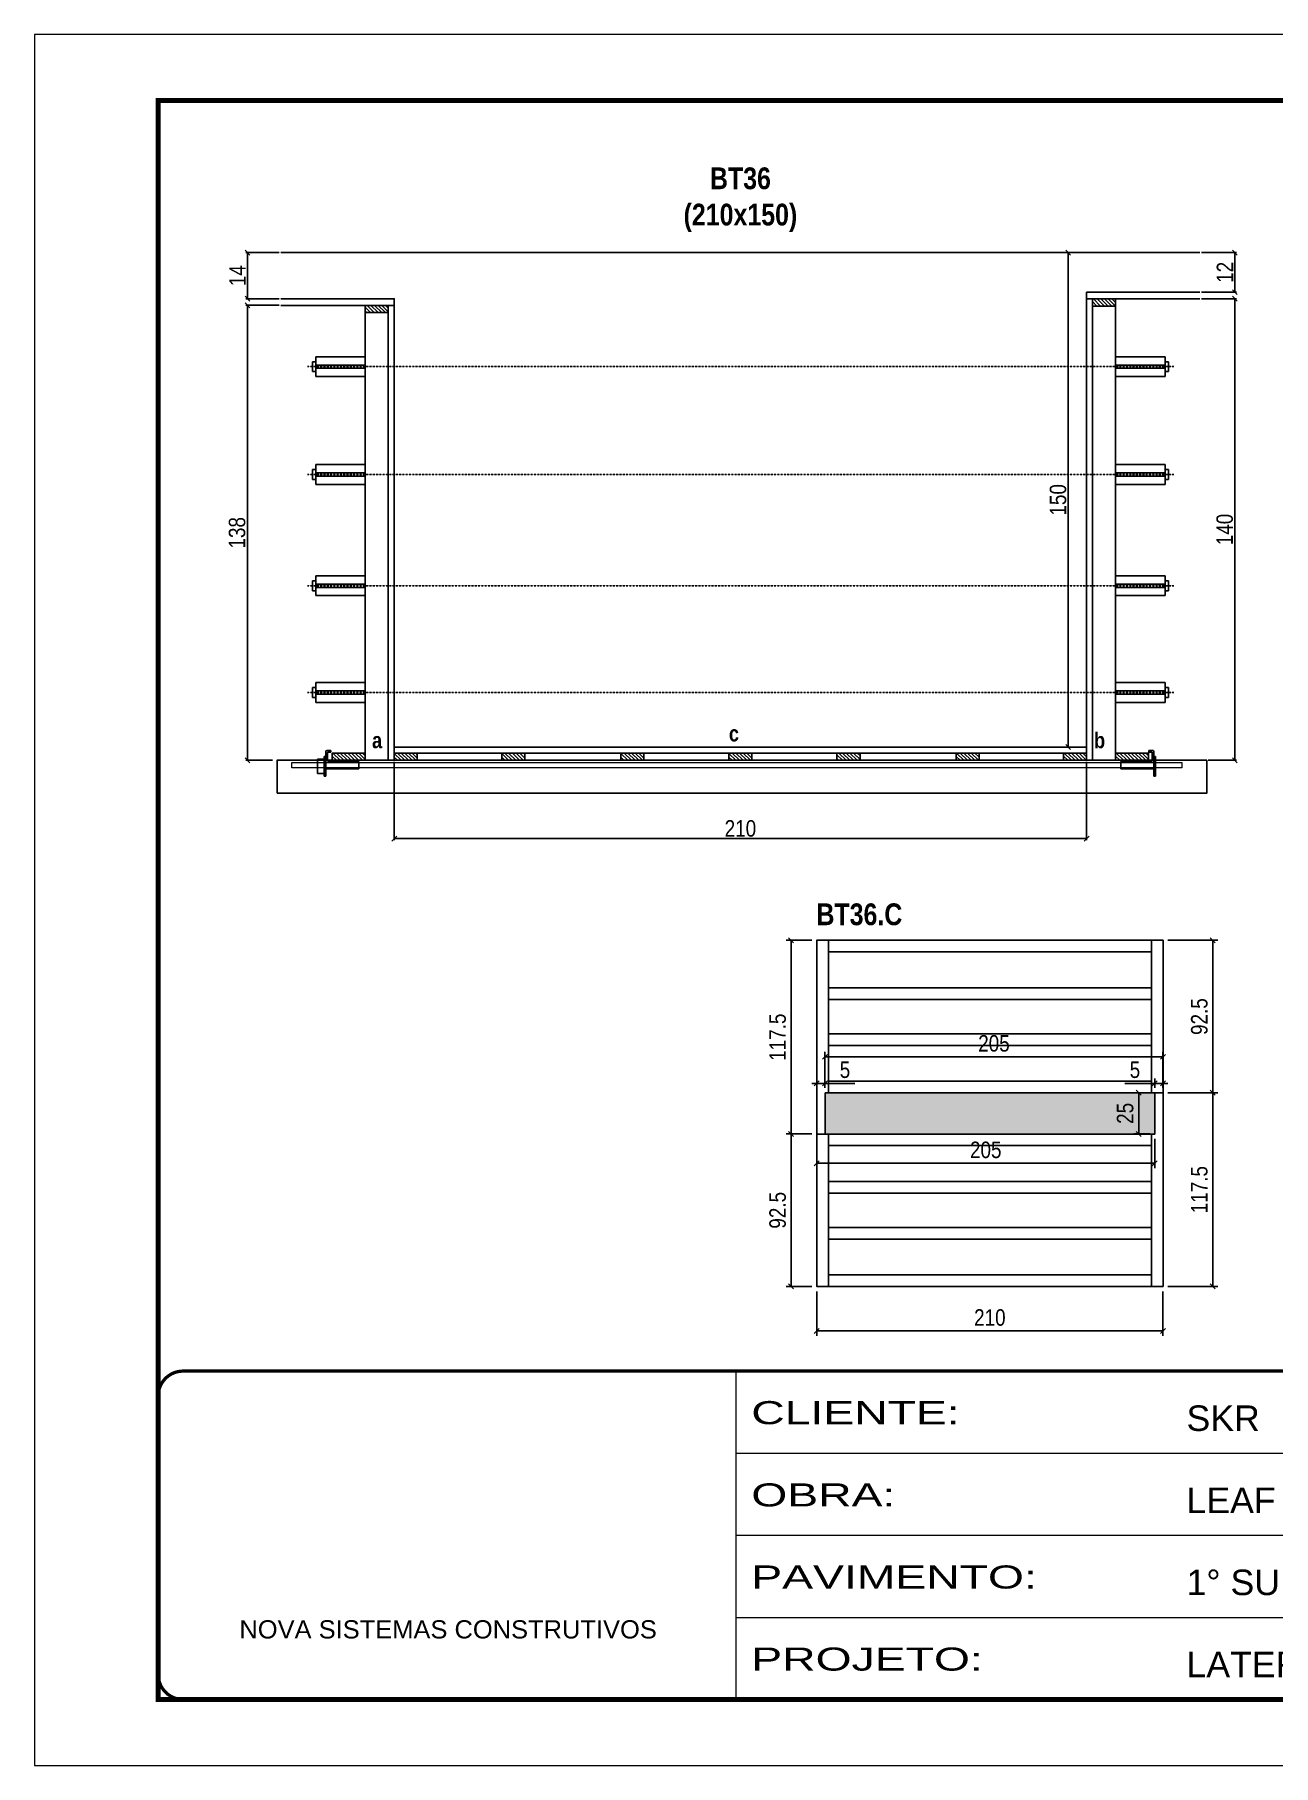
# Model space of a CAD drawing. Extents: x 3309 to 9590, y -2522 to 14608.
# Drawn here: x 6506 to 7258, y 5518 to 6568 of the extents above; entities that cross this region are included whole.
import ezdxf

# ---------------------------------------------------------------- set-up
doc = ezdxf.new("R2010")
doc.units = 0
for name, pattern in [('CONTINUO', [0]), ('DASHED', [0.75, 0.5, -0.25]), ('HIDDEN', [0.375, 0.25, -0.125])]:
    doc.linetypes.add(name, pattern=pattern)
for name, color, linetype in [('barrote', 251, 'Continuous'), ('COTA', 241, 'Continuous'), ('detalhes', 4, 'Continuous'), ('NOMENCLATURA', 7, 'Continuous'), ('Painéis', 200, 'Continuous'), ('presilha', 1, 'Continuous'), ('SARR_2.2x10', 60, 'Continuous'), ('SARR_2.2x7', 40, 'Continuous'), ('SARR_3.5x7', 81, 'Continuous'), ('TENSOR', 3, 'Continuous')]:
    doc.layers.add(name, color=color, linetype=linetype)
for name, color, linetype, lineweight in [('CONCRETO', 251, 'Continuous', 25), ('Folhas', 255, 'Continuous', 9), ('SARRAFO DE PRESSAO', 251, 'DASHED', 9), ('SCO-___-LAJ', 2, 'Continuous', 0)]:
    doc.layers.add(name, color=color, linetype=linetype, lineweight=lineweight)
doc.styles.add('ARIAL', font='arial.ttf')
doc.styles.add('COTA TECNICA', font='techl___.ttf', dxfattribs={"height": 10})
doc.styles.add('COTA TECNICA 2X', font='techl___.ttf', dxfattribs={"height": 10})
doc.styles.add('TECNICA', font='techb___.ttf', dxfattribs={"height": 10})
doc.styles.add('Tecnologia', font='')
doc.styles.get('Tecnologia').set_extended_font_data('Forgotten Futurist')
doc.dimstyles.new('PAINEL', dxfattribs={"dimtxt": 10, "dimasz": 3, "dimexe": 3, "dimexo": 3, "dimgap": 3, "dimtad": 1, "dimdec": 1, "dimzin": 12, "dimdsep": 46, "dimtxsty": 'COTA TECNICA', "dimblk1": 'OBLIQUE', "dimblk2": 'OBLIQUE', "dimsah": 1, "dimcen": 0.9, "dimclrd": 4, "dimclre": 4, "dimclrt": 240, "dimadec": 1, "dimazin": 3, "dimtfac": 1, "dimtdec": 1, "dimtmove": 0, "dimatfit": 3, "dimfxl": 1, "dimtolj": 1, "dimtzin": 12, "dimarcsym": 0})
doc.dimstyles.new('SECAO', dxfattribs={"dimscale": 0.333333, "dimtxt": 5, "dimasz": 9, "dimexe": 3, "dimexo": 3, "dimgap": 3, "dimtad": 1, "dimdec": 1, "dimlfac": 0.5, "dimzin": 12, "dimdsep": 46, "dimtxsty": 'COTA TECNICA 2X', "dimblk1": 'OBLIQUE', "dimblk2": 'OBLIQUE', "dimsah": 1, "dimcen": 0.9, "dimclrd": 4, "dimclre": 4, "dimclrt": 240, "dimadec": 1, "dimazin": 3, "dimtfac": 1, "dimtdec": 1, "dimtmove": 0, "dimatfit": 3, "dimfxl": 1, "dimtolj": 1, "dimtzin": 12, "dimarcsym": 0})
pattern_1 = [(135, (40025.2242, -117384.601), (-1.122532015, -1.122532015), [])]
pattern_2 = [(135, (40097.5246, -117384.601), (-1.122532015, -1.122532015), [])]

# ---------------------------------------------------------------- blocks, each defined once
blk = doc.blocks.new('9999999999')
at = {"color": 30, "linetype": 'CONTINUO'}
for p, q in [((98564.6, 34230.2), (98564.6, 34429.4)), ((98564.6, 34379.6), (99584, 34379.6)), ((98564.6, 34329.8), (99488, 34329.8)), ((98564.6, 34280), (99488, 34280))]:
    blk.add_line(p, q, dxfattribs=at)
at = {"color": 30, "linetype": 'CONTINUO', "const_width": 2}
blk.add_lwpolyline([(99584, 34230.2), (99584, 34414.4, 0.414214), (99569, 34429.4), (98229, 34429.4, 0.414214), (98214, 34414.4), (98214, 34245.2, 0.414214), (98229, 34230.2), (99584, 34230.2)], format="xyb", dxfattribs=at)
at = {"layer": 'Folhas'}
blk.add_lwpolyline([(98139, 34190.2), (99624, 34190.2), (99624, 35240.2), (98139, 35240.2)], close=True, dxfattribs=at)
at = {"layer": 'Folhas', "color": 30, "const_width": 3}
blk.add_lwpolyline([(98214, 34230.2), (99584, 34230.2), (99584, 35200.2), (98214, 35200.2)], close=True, dxfattribs=at)
at = {"color": 7, "linetype": 'Continuous', "ltscale": 5, "style": 'ARIAL'}
for s, height, p in [('SKR', 15.48, (98837.7, 34393.1)), ('LEAF LOEFGREN', 15.483, (98837.7, 34343.3)), ('1° SUBSOLO SUPERIOR', 15.483, (98837.7, 34293.5)), ('NOVA SISTEMAS CONSTRUTIVOS', 11.059, (98263.2, 34267.2)), ('LATERAIS DE VIGAS', 15.483, (98837.7, 34243.7))]:
    blk.add_text(s, height=height, dxfattribs=at).set_placement(p)
at = {"layer": 'Folhas', "color": 7, "style": 'Tecnologia', "width": 1.5}
for s, p in [('CLIENTE:', (98573.7, 34397.2)), ('OBRA:', (98573.7, 34347.3)), ('PAVIMENTO:', (98573.7, 34297.5)), ('PROJETO:', (98573.7, 34247.7))]:
    blk.add_text(s, height=14, dxfattribs=at).set_placement(p)
blk = doc.blocks.new('_Oblique')
at = {"color": 0, "linetype": 'ByBlock', "lineweight": -2}
blk.add_line((-0.5, -0.5), (0.5, 0.5), dxfattribs=at)
blk = doc.blocks.new('*D921')
at = {"layer": 'COTA', "color": 4, "lineweight": -2, "transparency": 16777216}
for p, q in [((6724.5, 6126.6), (6724.5, 6079.1)), ((7144.5, 6126.6), (7144.5, 6079.1)), ((7144.5, 6080.1), (6724.5, 6080.1))]:
    blk.add_line(p, q, dxfattribs=at)
at = {"layer": 'Defpoints', "color": 0, "transparency": 16777216}
for p in [(6724.5, 6127.6), (7144.5, 6127.6), (6724.5, 6080.1)]:
    blk.add_point(p, dxfattribs=at)
at = {"layer": 'COTA', "color": 4, "lineweight": -2, "transparency": 16777216, "xscale": 3, "yscale": 3, "zscale": 3, "rotation": 180}
blk.add_blockref('_Oblique', (6724.5, 6080.1), dxfattribs=at)
at = {"layer": 'COTA', "color": 4, "lineweight": -2, "transparency": 16777216, "xscale": 3, "yscale": 3, "zscale": 3}
blk.add_blockref('_Oblique', (7144.5, 6080.1), dxfattribs=at)
at = {"layer": 'COTA', "color": 240, "transparency": 16777216, "insert": (6934.5, 6086.2), "char_height": 10, "attachment_point": 5, "style": 'COTA TECNICA 2X'}
blk.add_mtext('\\A1;210', dxfattribs=at)
blk = doc.blocks.new('PRESILHA METÁLICA 1')
at = {"layer": 'presilha'}
for p, q in [((7.5, 10.6), (7.5, 19.9)), ((12, 21), (8.6, 21)), ((9, 11.6), (9, 18.9)), ((12, 19.5), (9.6, 19.5)), ((12, 21), (12, 19.5)), ((0, 13), (6, 13)), ((0, 13), (0, 0)), ((6, 0), (0, 0)), ((6, 15.5), (7.5, 15.5)), ((6, -2.5), (6, 15.5)), ((6, 13), (6, 0)), ((7.5, 15.5), (7.5, -2.5)), ((37.5, 4.1), (7.5, 4.1)), ((37.5, 11), (9.6, 11)), ((37.5, 11), (37.5, 4.1)), ((7.5, -2.5), (6, -2.5))]:
    blk.add_line(p, q, dxfattribs=at)
for centre, radius, start, end in [((8.6, 19.9), 1.14, 90, 180), ((9.6, 18.9), 0.57, 90, 180), ((9.6, 11.6), 0.57, 180, 270)]:
    blk.add_arc(centre, radius, start, end, dxfattribs=at)
blk = doc.blocks.new('PRESILHA METÁLICA 2')
at = {"layer": 'presilha'}
for p, q in [((-5.2, 23.5), (-5.2, 22)), ((-5.2, 23.5), (-1.9, 23.5)), ((-5.2, 22), (-2.8, 22)), ((-2.2, 14.1), (-2.2, 21.4)), ((0.8, 18), (-0.8, 18)), ((-0.8, 18), (-0.8, 0)), ((-0.8, 14.6), (-0.8, 22.4)), ((0.8, 0), (0.8, 18)), ((-30.8, 13.5), (-30.8, 6.6)), ((-30.8, 13.5), (-2.8, 13.5)), ((-30.8, 6.6), (-0.8, 6.6)), ((-0.8, 0), (0.8, 0))]:
    blk.add_line(p, q, dxfattribs=at)
for centre, radius, start, end in [((-2.8, 21.4), 0.57, 0, 90), ((-1.9, 22.4), 1.14, 0, 90), ((-2.8, 14.1), 0.57, 270, 0)]:
    blk.add_arc(centre, radius, start, end, dxfattribs=at)
blk = doc.blocks.new('*D922')
at = {"layer": 'COTA', "color": 4, "lineweight": -2, "transparency": 16777216}
for p, q in [((6654.8, 6403.6), (6634.5, 6403.6)), ((6635.5, 6403.6), (6635.5, 6127.6)), ((6650.7, 6127.6), (6634.5, 6127.6))]:
    blk.add_line(p, q, dxfattribs=at)
at = {"layer": 'Defpoints', "color": 0, "transparency": 16777216}
for p in [(6655.8, 6403.6), (6635.5, 6127.6), (6651.7, 6127.6)]:
    blk.add_point(p, dxfattribs=at)
at = {"layer": 'COTA', "color": 4, "lineweight": -2, "transparency": 16777216, "xscale": 3, "yscale": 3, "zscale": 3}
for p, rotation in [((6635.5, 6403.6), 90), ((6635.5, 6127.6), 270)]:
    blk.add_blockref('_Oblique', p, dxfattribs=dict(at, rotation=rotation))
at = {"layer": 'COTA', "color": 240, "transparency": 16777216, "insert": (6629.2, 6265.6), "char_height": 10, "attachment_point": 5, "rotation": 90, "style": 'COTA TECNICA 2X'}
blk.add_mtext('\\A1;138', dxfattribs=at)
blk = doc.blocks.new('*D923')
at = {"layer": 'COTA', "color": 4, "lineweight": -2, "transparency": 16777216}
for p, q in [((7214.2, 6407.6), (7235.4, 6407.6)), ((7234.4, 6407.6), (7234.4, 6127.6)), ((7218.3, 6127.6), (7235.4, 6127.6))]:
    blk.add_line(p, q, dxfattribs=at)
at = {"layer": 'Defpoints', "color": 0, "transparency": 16777216}
for p in [(7213.2, 6407.6), (7217.3, 6127.6), (7234.4, 6127.6)]:
    blk.add_point(p, dxfattribs=at)
at = {"layer": 'COTA', "color": 4, "lineweight": -2, "transparency": 16777216, "xscale": 3, "yscale": 3, "zscale": 3}
for p, rotation in [((7234.4, 6407.6), 90), ((7234.4, 6127.6), 270)]:
    blk.add_blockref('_Oblique', p, dxfattribs=dict(at, rotation=rotation))
at = {"layer": 'COTA', "color": 240, "transparency": 16777216, "insert": (7228.3, 6267.6), "char_height": 10, "attachment_point": 5, "rotation": 90, "style": 'COTA TECNICA 2X'}
blk.add_mtext('\\A1;140', dxfattribs=at)
blk = doc.blocks.new('*D924')
at = {"layer": 'COTA', "color": 4, "lineweight": -2, "transparency": 16777216}
for p, q in [((7143.5, 6435.6), (7132.3, 6435.6)), ((7133.3, 6135.6), (7133.3, 6435.6)), ((7143.5, 6135.6), (7132.3, 6135.6))]:
    blk.add_line(p, q, dxfattribs=at)
at = {"layer": 'Defpoints', "color": 0, "transparency": 16777216}
for p in [(7133.3, 6435.6), (7144.5, 6435.6), (7144.5, 6135.6)]:
    blk.add_point(p, dxfattribs=at)
at = {"layer": 'COTA', "color": 4, "lineweight": -2, "transparency": 16777216, "xscale": 3, "yscale": 3, "zscale": 3}
for p, rotation in [((7133.3, 6435.6), 90), ((7133.3, 6135.6), 270)]:
    blk.add_blockref('_Oblique', p, dxfattribs=dict(at, rotation=rotation))
at = {"layer": 'COTA', "color": 240, "transparency": 16777216, "insert": (7127.2, 6285.6), "char_height": 10, "attachment_point": 5, "rotation": 90, "style": 'COTA TECNICA 2X'}
blk.add_mtext('\\A1;150', dxfattribs=at)
blk = doc.blocks.new('*D925')
at = {"layer": 'COTA', "color": 4, "lineweight": -2, "transparency": 16777216}
for p, q in [((7214.2, 6435.6), (7235.4, 6435.6)), ((7234.4, 6411.6), (7234.4, 6435.6)), ((7214.2, 6411.6), (7235.4, 6411.6))]:
    blk.add_line(p, q, dxfattribs=at)
at = {"layer": 'Defpoints', "color": 0, "transparency": 16777216}
for p in [(7213.2, 6435.6), (7234.4, 6435.6), (7213.2, 6411.6)]:
    blk.add_point(p, dxfattribs=at)
at = {"layer": 'COTA', "color": 4, "lineweight": -2, "transparency": 16777216, "xscale": 3, "yscale": 3, "zscale": 3}
for p, rotation in [((7234.4, 6435.6), 90), ((7234.4, 6411.6), 270)]:
    blk.add_blockref('_Oblique', p, dxfattribs=dict(at, rotation=rotation))
at = {"layer": 'COTA', "color": 240, "transparency": 16777216, "insert": (7228.4, 6423.6), "char_height": 10, "attachment_point": 5, "rotation": 90, "style": 'COTA TECNICA 2X'}
blk.add_mtext('\\A1;12', dxfattribs=at)
blk = doc.blocks.new('*D926')
at = {"layer": 'COTA', "color": 4, "lineweight": -2, "transparency": 16777216}
for p, q in [((6654.8, 6435.6), (6634.5, 6435.6)), ((6635.5, 6407.6), (6635.5, 6435.6)), ((6654.8, 6407.6), (6634.5, 6407.6))]:
    blk.add_line(p, q, dxfattribs=at)
at = {"layer": 'Defpoints', "color": 0, "transparency": 16777216}
for p in [(6635.5, 6435.6), (6655.8, 6435.6), (6655.8, 6407.6)]:
    blk.add_point(p, dxfattribs=at)
at = {"layer": 'COTA', "color": 4, "lineweight": -2, "transparency": 16777216, "xscale": 3, "yscale": 3, "zscale": 3}
for p, rotation in [((6635.5, 6435.6), 90), ((6635.5, 6407.6), 270)]:
    blk.add_blockref('_Oblique', p, dxfattribs=dict(at, rotation=rotation))
at = {"layer": 'COTA', "color": 240, "transparency": 16777216, "insert": (6629.4, 6421.6), "char_height": 10, "attachment_point": 5, "rotation": 90, "style": 'COTA TECNICA 2X'}
blk.add_mtext('\\A1;14', dxfattribs=at)
blk = doc.blocks.new('*D1028')
at = {"layer": 'COTA', "color": 4, "lineweight": -2, "transparency": 16777216}
for p, q in [((6980.8, 5805.4), (6980.8, 5778.4)), ((7190.8, 5805.4), (7190.8, 5778.4)), ((7190.8, 5781.4), (6980.8, 5781.4))]:
    blk.add_line(p, q, dxfattribs=at)
at = {"layer": 'Defpoints', "color": 0, "transparency": 16777216}
for p in [(6980.8, 5808.4), (7190.8, 5808.4), (6980.8, 5781.4)]:
    blk.add_point(p, dxfattribs=at)
at = {"layer": 'COTA', "color": 4, "lineweight": -2, "transparency": 16777216, "xscale": 3, "yscale": 3, "zscale": 3, "rotation": 180}
blk.add_blockref('_Oblique', (6980.8, 5781.4), dxfattribs=at)
at = {"layer": 'COTA', "color": 4, "lineweight": -2, "transparency": 16777216, "xscale": 3, "yscale": 3, "zscale": 3}
blk.add_blockref('_Oblique', (7190.8, 5781.4), dxfattribs=at)
at = {"layer": 'COTA', "color": 240, "transparency": 16777216, "insert": (7085.8, 5789.5), "char_height": 10, "attachment_point": 5, "style": 'COTA TECNICA'}
blk.add_mtext('\\A1;210', dxfattribs=at)
blk = doc.blocks.new('*D1023')
at = {"layer": 'COTA', "color": 4, "lineweight": -2, "transparency": 16777216}
for p, q in [((7193.8, 5925.9), (7224, 5925.9)), ((7221, 5808.4), (7221, 5925.9)), ((7193.8, 5808.4), (7224, 5808.4))]:
    blk.add_line(p, q, dxfattribs=at)
at = {"layer": 'Defpoints', "color": 0, "transparency": 16777216}
for p in [(7190.8, 5925.9), (7221, 5925.9), (7190.8, 5808.4)]:
    blk.add_point(p, dxfattribs=at)
at = {"layer": 'COTA', "color": 4, "lineweight": -2, "transparency": 16777216, "xscale": 3, "yscale": 3, "zscale": 3}
for p, rotation in [((7221, 5925.9), 90), ((7221, 5808.4), 270)]:
    blk.add_blockref('_Oblique', p, dxfattribs=dict(at, rotation=rotation))
at = {"layer": 'COTA', "color": 240, "transparency": 16777216, "insert": (7212.9, 5867.1), "char_height": 10, "attachment_point": 5, "rotation": 90, "style": 'COTA TECNICA'}
blk.add_mtext('\\A1;117.5', dxfattribs=at)
blk = doc.blocks.new('*D1024')
at = {"layer": 'COTA', "color": 4, "lineweight": -2, "transparency": 16777216}
for p, q in [((7193.8, 6018.4), (7224, 6018.4)), ((7221, 5925.9), (7221, 6018.4)), ((7193.8, 5925.9), (7224, 5925.9))]:
    blk.add_line(p, q, dxfattribs=at)
at = {"layer": 'Defpoints', "color": 0, "transparency": 16777216}
for p in [(7190.8, 6018.4), (7221, 6018.4), (7190.8, 5925.9)]:
    blk.add_point(p, dxfattribs=at)
at = {"layer": 'COTA', "color": 4, "lineweight": -2, "transparency": 16777216, "xscale": 3, "yscale": 3, "zscale": 3}
for p, rotation in [((7221, 6018.4), 90), ((7221, 5925.9), 270)]:
    blk.add_blockref('_Oblique', p, dxfattribs=dict(at, rotation=rotation))
at = {"layer": 'COTA', "color": 240, "transparency": 16777216, "insert": (7212.9, 5972.1), "char_height": 10, "attachment_point": 5, "rotation": 90, "style": 'COTA TECNICA'}
blk.add_mtext('\\A1;92.5', dxfattribs=at)
blk = doc.blocks.new('*D1025')
at = {"layer": 'COTA', "color": 4, "lineweight": -2, "transparency": 16777216}
for p, q in [((6977.8, 5900.9), (6962.2, 5900.9)), ((6965.2, 5808.4), (6965.2, 5900.9)), ((6977.8, 5808.4), (6962.2, 5808.4))]:
    blk.add_line(p, q, dxfattribs=at)
at = {"layer": 'Defpoints', "color": 0, "transparency": 16777216}
for p in [(6965.2, 5900.9), (6980.8, 5900.9), (6980.8, 5808.4)]:
    blk.add_point(p, dxfattribs=at)
at = {"layer": 'COTA', "color": 4, "lineweight": -2, "transparency": 16777216, "xscale": 3, "yscale": 3, "zscale": 3}
for p, rotation in [((6965.2, 5900.9), 90), ((6965.2, 5808.4), 270)]:
    blk.add_blockref('_Oblique', p, dxfattribs=dict(at, rotation=rotation))
at = {"layer": 'COTA', "color": 240, "transparency": 16777216, "insert": (6957.1, 5854.6), "char_height": 10, "attachment_point": 5, "rotation": 90, "style": 'COTA TECNICA'}
blk.add_mtext('\\A1;92.5', dxfattribs=at)
blk = doc.blocks.new('*D1026')
at = {"layer": 'COTA', "color": 4, "lineweight": -2, "transparency": 16777216}
for p, q in [((6977.8, 6018.4), (6962.2, 6018.4)), ((6965.2, 5900.9), (6965.2, 6018.4)), ((6977.8, 5900.9), (6962.2, 5900.9))]:
    blk.add_line(p, q, dxfattribs=at)
at = {"layer": 'Defpoints', "color": 0, "transparency": 16777216}
for p in [(6965.2, 6018.4), (6980.8, 6018.4), (6980.8, 5900.9)]:
    blk.add_point(p, dxfattribs=at)
at = {"layer": 'COTA', "color": 4, "lineweight": -2, "transparency": 16777216, "xscale": 3, "yscale": 3, "zscale": 3}
for p, rotation in [((6965.2, 6018.4), 90), ((6965.2, 5900.9), 270)]:
    blk.add_blockref('_Oblique', p, dxfattribs=dict(at, rotation=rotation))
at = {"layer": 'COTA', "color": 240, "transparency": 16777216, "insert": (6957.1, 5959.6), "char_height": 10, "attachment_point": 5, "rotation": 90, "style": 'COTA TECNICA'}
blk.add_mtext('\\A1;117.5', dxfattribs=at)
blk = doc.blocks.new('*D1027')
at = {"layer": 'COTA', "color": 4, "lineweight": -2, "transparency": 16777216}
for p, q in [((6980.8, 5897.9), (6980.8, 5880.1)), ((7185.8, 5897.9), (7185.8, 5880.1)), ((6980.8, 5883.1), (7185.8, 5883.1))]:
    blk.add_line(p, q, dxfattribs=at)
at = {"layer": 'Defpoints', "color": 0, "transparency": 16777216}
for p in [(6980.8, 5900.9), (7185.8, 5900.9), (7185.8, 5883.1)]:
    blk.add_point(p, dxfattribs=at)
at = {"layer": 'COTA', "color": 4, "lineweight": -2, "transparency": 16777216, "xscale": 3, "yscale": 3, "zscale": 3, "rotation": 180}
blk.add_blockref('_Oblique', (6980.8, 5883.1), dxfattribs=at)
at = {"layer": 'COTA', "color": 4, "lineweight": -2, "transparency": 16777216, "xscale": 3, "yscale": 3, "zscale": 3}
blk.add_blockref('_Oblique', (7185.8, 5883.1), dxfattribs=at)
at = {"layer": 'COTA', "color": 240, "transparency": 16777216, "insert": (7083.3, 5891.2), "char_height": 10, "attachment_point": 5, "style": 'COTA TECNICA'}
blk.add_mtext('\\A1;205', dxfattribs=at)
blk = doc.blocks.new('*D1029')
at = {"layer": 'COTA', "color": 4, "lineweight": -2, "transparency": 16777216}
for p, q in [((7182.8, 5925.9), (7173.1, 5925.9)), ((7176.1, 5900.9), (7176.1, 5925.9)), ((7182.8, 5900.9), (7173.1, 5900.9))]:
    blk.add_line(p, q, dxfattribs=at)
at = {"layer": 'Defpoints', "color": 0, "transparency": 16777216}
for p in [(7176.1, 5925.9), (7185.8, 5925.9), (7185.8, 5900.9)]:
    blk.add_point(p, dxfattribs=at)
at = {"layer": 'COTA', "color": 4, "lineweight": -2, "transparency": 16777216, "xscale": 3, "yscale": 3, "zscale": 3}
for p, rotation in [((7176.1, 5925.9), 90), ((7176.1, 5900.9), 270)]:
    blk.add_blockref('_Oblique', p, dxfattribs=dict(at, rotation=rotation))
at = {"layer": 'COTA', "color": 240, "transparency": 16777216, "insert": (7167.9, 5913.4), "char_height": 10, "attachment_point": 5, "rotation": 90, "style": 'COTA TECNICA'}
blk.add_mtext('\\A1;25', dxfattribs=at)
blk = doc.blocks.new('*D1030')
at = {"layer": 'COTA', "color": 4, "lineweight": -2, "transparency": 16777216}
for p, q in [((6980.8, 5928.9), (6980.8, 5934.6)), ((6985.8, 5928.9), (6985.8, 5934.6)), ((6980.8, 5931.6), (6977.8, 5931.6)), ((6980.8, 5931.6), (6985.8, 5931.6)), ((6985.8, 5931.6), (7003.9, 5931.6))]:
    blk.add_line(p, q, dxfattribs=at)
at = {"layer": 'Defpoints', "color": 0, "transparency": 16777216}
for p in [(6980.8, 5925.9), (6985.8, 5931.6), (6985.8, 5925.9)]:
    blk.add_point(p, dxfattribs=at)
at = {"layer": 'COTA', "color": 4, "lineweight": -2, "transparency": 16777216, "xscale": 3, "yscale": 3, "zscale": 3}
blk.add_blockref('_Oblique', (6980.8, 5931.6), dxfattribs=at)
at = {"layer": 'COTA', "color": 4, "lineweight": -2, "transparency": 16777216, "xscale": 3, "yscale": 3, "zscale": 3, "rotation": 180}
blk.add_blockref('_Oblique', (6985.8, 5931.6), dxfattribs=at)
at = {"layer": 'COTA', "color": 240, "transparency": 16777216, "insert": (6997.9, 5939.8), "char_height": 10, "attachment_point": 5, "style": 'COTA TECNICA'}
blk.add_mtext('\\A1;5', dxfattribs=at)
blk = doc.blocks.new('*D1031')
at = {"layer": 'COTA', "color": 4, "lineweight": -2, "transparency": 16777216}
for p, q in [((7185.8, 5928.9), (7185.8, 5934.6)), ((7190.8, 5928.9), (7190.8, 5934.6)), ((7185.8, 5931.6), (7167.7, 5931.6)), ((7190.8, 5931.6), (7185.8, 5931.6)), ((7190.8, 5931.6), (7193.8, 5931.6))]:
    blk.add_line(p, q, dxfattribs=at)
at = {"layer": 'Defpoints', "color": 0, "transparency": 16777216}
for p in [(7185.8, 5931.6), (7185.8, 5925.9), (7190.8, 5925.9)]:
    blk.add_point(p, dxfattribs=at)
at = {"layer": 'COTA', "color": 4, "lineweight": -2, "transparency": 16777216, "xscale": 3, "yscale": 3, "zscale": 3}
blk.add_blockref('_Oblique', (7185.8, 5931.6), dxfattribs=at)
at = {"layer": 'COTA', "color": 4, "lineweight": -2, "transparency": 16777216, "xscale": 3, "yscale": 3, "zscale": 3, "rotation": 180}
blk.add_blockref('_Oblique', (7190.8, 5931.6), dxfattribs=at)
at = {"layer": 'COTA', "color": 240, "transparency": 16777216, "insert": (7173.8, 5939.8), "char_height": 10, "attachment_point": 5, "style": 'COTA TECNICA'}
blk.add_mtext('\\A1;5', dxfattribs=at)
blk = doc.blocks.new('*D1032')
at = {"layer": 'COTA', "color": 4, "lineweight": -2, "transparency": 16777216}
for p, q in [((6985.8, 5928.9), (6985.8, 5950.7)), ((6985.8, 5947.7), (7190.8, 5947.7)), ((7190.8, 5928.9), (7190.8, 5950.7))]:
    blk.add_line(p, q, dxfattribs=at)
at = {"layer": 'Defpoints', "color": 0, "transparency": 16777216}
for p in [(7190.8, 5947.7), (6985.8, 5925.9), (7190.8, 5925.9)]:
    blk.add_point(p, dxfattribs=at)
at = {"layer": 'COTA', "color": 4, "lineweight": -2, "transparency": 16777216, "xscale": 3, "yscale": 3, "zscale": 3, "rotation": 180}
blk.add_blockref('_Oblique', (6985.8, 5947.7), dxfattribs=at)
at = {"layer": 'COTA', "color": 4, "lineweight": -2, "transparency": 16777216, "xscale": 3, "yscale": 3, "zscale": 3}
blk.add_blockref('_Oblique', (7190.8, 5947.7), dxfattribs=at)
at = {"layer": 'COTA', "color": 240, "transparency": 16777216, "insert": (7088.3, 5955.8), "char_height": 10, "attachment_point": 5, "style": 'COTA TECNICA'}
blk.add_mtext('\\A1;205', dxfattribs=at)

msp = doc.modelspace()

# ---------------------------------------------------------------- hatches: boundary and pattern name
at = {"layer": 'COTA'}
h = msp.add_hatch(dxfattribs=at)
h.set_pattern_fill('AR-CONC', color=256, scale=0.03)
h.set_pattern_definition([(50, (1577.6142, 0), (5.46554, -0.4781726), [0.5715, -6.2865]), (355, (1577.614, 0), (-1.0573026, 5.7317054), [0.4572, -5.0292175]), (100.451445, (1578.0697, -0.04), (4.4082374, 5.2535326), [0.4857003, -5.3427073]), (46.1842, (1577.614, 1.524), (8.132371, -1.26127), [0.85725, -9.42975]), (96.63556, (1578.292, 1.419), (7.122124, 7.422784), [0.728551, -8.014068]), (351.18415, (1577.614, 1.524), (7.122124, 7.422784), [0.685799, -7.543792]), (21, (1578.3762, 1.143), (4.5484317, -3.067956), [0.5715, -6.2865]), (326, (1578.376, 1.143), (1.854061, 5.525639), [0.4572, -5.0292]), (71.451445, (1578.7553, 0.8873), (6.4024926, 2.457683), [0.4857003, -5.342698]), (37.5, (1577.6142, 0), (0.0926581, 2.53665117), [0, -4.96824, 0, -5.1054, 0, -5.04825]), (7.5, (1577.6142, 0), (2.0045899, 3.0054172), [0, -2.91084, 0, -4.85394, 0, -1.92405]), (327.5, (1575.915, 0), (4.06771786, -0.1718623), [0, -1.905, 0, -5.9436, 0, -7.8867]), (317.5, (1575.153, 0), (4.4438754, 0.7627947), [0, -2.4765, 0, -3.94716, 0, -5.6007])])
h.paths.add_polyline_path([(7185.84, 5925.87), (6985.84, 5925.87), (6985.84, 5900.87), (7185.84, 5900.87)])
at = {"layer": 'SARR_2.2x10'}
h = msp.add_hatch(dxfattribs=at)
h.set_pattern_fill('ANSI31', color=256, scale=0.5, angle=90)
h.set_pattern_definition([(135, (39880.451, -117384.601), (-1.122532015, -1.122532015), [])])
h.paths.add_polyline_path([(6686.91, 6131.97), (6686.91, 6127.57), (6706.91, 6127.57), (6706.91, 6131.97)])
h = msp.add_hatch(dxfattribs=at)
h.set_pattern_fill('ANSI31', color=256, scale=0.5, angle=90)
h.set_pattern_definition([(135, (40355.651, -117384.601), (-1.122532015, -1.122532015), [])])
h.paths.add_polyline_path([(7162.11, 6131.97), (7162.11, 6127.57), (7182.11, 6127.57), (7182.11, 6131.97)])
at = {"layer": 'SARR_2.2x7'}
h = msp.add_hatch(dxfattribs=at)
h.set_pattern_fill('ANSI31', color=256, scale=0.5, angle=90)
h.set_pattern_definition([(135, (40256.451, -117109.001), (-1.122532015, -1.122532015), [])])
h.paths.add_polyline_path([(7148.11, 6407.57), (7148.11, 6403.17), (7162.11, 6403.17), (7162.11, 6407.57)])
h = msp.add_hatch(dxfattribs=at)
h.set_pattern_fill('ANSI31', color=256, scale=0.5, angle=90)
h.set_pattern_definition([(135, (39894.451, -117113.001), (-1.122532015, -1.122532015), [])])
h.paths.add_polyline_path([(6720.91, 6403.57), (6720.91, 6399.17), (6706.91, 6399.17), (6706.91, 6403.57)])
h = msp.add_hatch(dxfattribs=at)
h.set_pattern_fill('ANSI31', color=256, scale=0.5, angle=90)
h.set_pattern_definition([(135, (39960.051, -117384.601), (-1.122532015, -1.122532015), [])])
h.paths.add_polyline_path([(6738.51, 6127.57), (6738.51, 6131.97), (6724.51, 6131.97), (6724.51, 6127.57)])
h = msp.add_hatch(dxfattribs=at)
h.set_pattern_fill('ANSI31', color=256, scale=0.5, angle=90)
h.set_pattern_definition(pattern_1)
h.paths.add_polyline_path([(6803.69, 6127.57), (6803.69, 6131.97), (6789.69, 6131.97), (6789.69, 6127.57)])
h = msp.add_hatch(dxfattribs=at)
h.set_pattern_fill('ANSI31', color=256, scale=0.5, angle=90)
h.set_pattern_definition(pattern_2)
h.paths.add_polyline_path([(6875.99, 6127.57), (6875.99, 6131.97), (6861.99, 6131.97), (6861.99, 6127.57)])
h = msp.add_hatch(dxfattribs=at)
h.set_pattern_fill('ANSI31', color=256, scale=0.5, angle=90)
h.set_pattern_definition([(135, (40163.051, -117384.601), (-1.122532015, -1.122532015), [])])
h.paths.add_polyline_path([(6941.51, 6127.57), (6941.51, 6131.97), (6927.51, 6131.97), (6927.51, 6127.57)])
h = msp.add_hatch(dxfattribs=at)
h.set_pattern_fill('ANSI31', color=256, scale=0.5, angle=90)
h.set_pattern_definition(pattern_2)
h.paths.add_polyline_path([(6993.04, 6127.57), (6993.04, 6131.97), (7007.04, 6131.97), (7007.04, 6127.57)])
h = msp.add_hatch(dxfattribs=at)
h.set_pattern_fill('ANSI31', color=256, scale=0.5, angle=90)
h.set_pattern_definition(pattern_1)
h.paths.add_polyline_path([(7065.34, 6127.57), (7065.34, 6131.97), (7079.34, 6131.97), (7079.34, 6127.57)])
h = msp.add_hatch(dxfattribs=at)
h.set_pattern_fill('ANSI31', color=256, scale=0.5, angle=90)
h.set_pattern_definition([(135, (40342.051, -117384.601), (-1.122532015, -1.122532015), [])])
h.paths.add_polyline_path([(7130.51, 6131.97), (7130.51, 6127.57), (7144.51, 6127.57), (7144.51, 6131.97)])

# ---------------------------------------------------------------- linework, layer by layer
at = {"ltscale": 3}
for p, q in [((6674.91, 6363.4), (6674.91, 6369.4)), ((6676.91, 6369.4), (6674.91, 6369.4)), ((6676.91, 6363.4), (6674.91, 6363.4)), ((6676.91, 6360.4), (6676.91, 6372.4)), ((6676.91, 6372.4), (6706.91, 6372.4)), ((6706.91, 6367.4), (6676.91, 6367.4)), ((6706.91, 6365.4), (6676.91, 6365.4)), ((7192.11, 6372.4), (7162.11, 6372.4)), ((7162.11, 6367.4), (7192.11, 6367.4)), ((7162.11, 6365.4), (7192.11, 6365.4)), ((7192.11, 6360.4), (7192.11, 6372.4)), ((7192.11, 6369.4), (7194.11, 6369.4)), ((7194.11, 6363.4), (7192.11, 6363.4)), ((7194.11, 6363.4), (7194.11, 6369.4)), ((6676.91, 6360.4), (6706.91, 6360.4)), ((7192.11, 6360.4), (7162.11, 6360.4)), ((6674.91, 6303.99), (6674.91, 6297.99)), ((6676.91, 6303.99), (6674.91, 6303.99)), ((6676.91, 6306.99), (6676.91, 6294.99)), ((6676.91, 6306.99), (6706.91, 6306.99)), ((6706.91, 6301.99), (6676.91, 6301.99)), ((7192.11, 6306.99), (7162.11, 6306.99)), ((7162.11, 6301.99), (7192.11, 6301.99)), ((7192.11, 6306.99), (7192.11, 6294.99)), ((7194.11, 6303.99), (7192.11, 6303.99)), ((7194.11, 6303.99), (7194.11, 6297.99)), ((6676.91, 6297.99), (6674.91, 6297.99)), ((6706.91, 6299.99), (6676.91, 6299.99)), ((6676.91, 6294.99), (6706.91, 6294.99)), ((7162.11, 6299.99), (7192.11, 6299.99)), ((7192.11, 6294.99), (7162.11, 6294.99)), ((7192.11, 6297.99), (7194.11, 6297.99)), ((6676.91, 6239.48), (6676.91, 6227.48)), ((6676.91, 6239.48), (6706.91, 6239.48)), ((7192.11, 6239.48), (7162.11, 6239.48)), ((7192.11, 6239.48), (7192.11, 6227.48)), ((6674.91, 6236.48), (6674.91, 6230.48)), ((6676.91, 6236.48), (6674.91, 6236.48)), ((6676.91, 6230.48), (6674.91, 6230.48)), ((6706.91, 6234.48), (6676.91, 6234.48)), ((6706.91, 6232.48), (6676.91, 6232.48)), ((6676.91, 6227.48), (6706.91, 6227.48)), ((7162.11, 6234.48), (7192.11, 6234.48)), ((7162.11, 6232.48), (7192.11, 6232.48)), ((7192.11, 6227.48), (7162.11, 6227.48)), ((7194.11, 6236.48), (7192.11, 6236.48)), ((7192.11, 6230.48), (7194.11, 6230.48)), ((7194.11, 6236.48), (7194.11, 6230.48)), ((6676.91, 6174.74), (6676.91, 6162.74)), ((6676.91, 6174.74), (6706.91, 6174.74)), ((7192.11, 6174.74), (7162.11, 6174.74)), ((7192.11, 6174.74), (7192.11, 6162.74)), ((6674.91, 6171.74), (6674.91, 6165.74)), ((6676.91, 6171.74), (6674.91, 6171.74)), ((6676.91, 6165.74), (6674.91, 6165.74)), ((6706.91, 6169.74), (6676.91, 6169.74)), ((6706.91, 6167.74), (6676.91, 6167.74)), ((7162.11, 6169.74), (7192.11, 6169.74)), ((7162.11, 6167.74), (7192.11, 6167.74)), ((7194.11, 6171.74), (7192.11, 6171.74)), ((7192.11, 6165.74), (7194.11, 6165.74)), ((7194.11, 6171.74), (7194.11, 6165.74)), ((6676.91, 6162.74), (6706.91, 6162.74)), ((7192.11, 6162.74), (7162.11, 6162.74))]:
    msp.add_line(p, q, dxfattribs=at)
at = {"layer": 'barrote'}
msp.add_lwpolyline([(6653.46, 6107.57), (7217.37, 6107.57), (7217.37, 6127.57), (6653.46, 6127.57)], close=True, dxfattribs=at)
at = {"layer": 'CONCRETO', "linetype": 'Continuous'}
msp.add_line((7213.21, 6435.57), (6655.81, 6435.57), dxfattribs=at)
at = {"layer": 'detalhes', "color": 250}
msp.add_line((6653.46, 6107.57), (6653.46, 6127.57), dxfattribs=at)
at = {"layer": 'Painéis', "linetype": 'ByBlock'}
for p, q in [((7185.84, 5925.87), (7190.84, 5925.87)), ((6985.84, 5900.87), (6980.84, 5900.87))]:
    msp.add_line(p, q, dxfattribs=at)
at = {"layer": 'Painéis', "linetype": 'Continuous', "elevation": 0}
for points in [[(6655.81, 6403.57), (6724.51, 6403.57), (6724.51, 6407.57), (6655.81, 6407.57)], [(7213.21, 6407.57), (7144.51, 6407.57), (7144.51, 6411.57), (7213.21, 6411.57)]]:
    msp.add_lwpolyline(points, dxfattribs=at)
at = {"layer": 'Painéis', "linetype": 'Continuous'}
for points in [[(7148.11, 6127.57), (7148.11, 6407.57), (7144.51, 6407.57), (7144.51, 6127.57)], [(6720.91, 6127.57), (6720.91, 6403.57), (6724.51, 6403.57), (6724.51, 6127.57)], [(7144.51, 6135.57), (6724.51, 6135.57), (6724.51, 6131.97), (7144.51, 6131.97)]]:
    msp.add_lwpolyline(points, close=True, dxfattribs=at)
at = {"layer": 'Painéis', "linetype": 'ByBlock'}
for points in [[(7190.84, 6018.37), (6980.84, 6018.37), (6980.84, 5808.37), (7190.84, 5808.37)], [(6985.84, 5925.87), (7185.84, 5925.87), (7185.84, 5900.87), (6985.84, 5900.87)]]:
    msp.add_lwpolyline(points, close=True, dxfattribs=at)
at = {"layer": 'SARR_2.2x10'}
for points in [[(6686.91, 6131.97), (6706.91, 6131.97), (6706.91, 6127.57), (6686.91, 6127.57)], [(7162.11, 6131.97), (7182.11, 6131.97), (7182.11, 6127.57), (7162.11, 6127.57)]]:
    msp.add_lwpolyline(points, close=True, dxfattribs=at)
at = {"layer": 'SARR_2.2x7', "linetype": 'Continuous'}
for p, q in [((6987.84, 5925.87), (6987.84, 6018.37)), ((7183.84, 5925.87), (7183.84, 6018.37)), ((6987.84, 6011.37), (7183.84, 6011.37)), ((6987.84, 5989.46), (7183.84, 5989.46)), ((6987.84, 5982.46), (7183.84, 5982.46)), ((6987.84, 5961.6), (7183.84, 5961.6)), ((6987.84, 5954.6), (7183.84, 5954.6)), ((6987.84, 5932.87), (7183.84, 5932.87)), ((6987.84, 5808.37), (6987.84, 5900.87)), ((6987.84, 5893.87), (7183.84, 5893.87)), ((7183.84, 5808.37), (7183.84, 5900.87)), ((6987.84, 5871.96), (7183.84, 5871.96)), ((6987.84, 5864.96), (7183.84, 5864.96)), ((6987.84, 5844.1), (7183.84, 5844.1)), ((6987.84, 5837.1), (7183.84, 5837.1)), ((6987.84, 5815.37), (7183.84, 5815.37))]:
    msp.add_line(p, q, dxfattribs=at)
at = {"layer": 'SARR_2.2x7', "elevation": 0}
for points in [[(7162.11, 6407.57), (7148.11, 6407.57), (7148.11, 6403.17), (7162.11, 6403.17)], [(6706.91, 6403.57), (6720.91, 6403.57), (6720.91, 6399.17), (6706.91, 6399.17)]]:
    msp.add_lwpolyline(points, close=True, dxfattribs=at)
at = {"layer": 'SARR_2.2x7'}
for points in [[(6724.51, 6131.97), (6738.51, 6131.97), (6738.51, 6127.57), (6724.51, 6127.57)], [(6789.69, 6131.97), (6803.69, 6131.97), (6803.69, 6127.57), (6789.69, 6127.57)], [(6861.99, 6131.97), (6875.99, 6131.97), (6875.99, 6127.57), (6861.99, 6127.57)], [(6927.51, 6131.97), (6941.51, 6131.97), (6941.51, 6127.57), (6927.51, 6127.57)], [(7007.04, 6131.97), (6993.04, 6131.97), (6993.04, 6127.57), (7007.04, 6127.57)], [(7079.34, 6131.97), (7065.34, 6131.97), (7065.34, 6127.57), (7079.34, 6127.57)], [(7144.51, 6131.97), (7130.51, 6131.97), (7130.51, 6127.57), (7144.51, 6127.57)]]:
    msp.add_lwpolyline(points, close=True, dxfattribs=at)
at = {"layer": 'SARR_3.5x7'}
for points in [[(6720.91, 6399.17), (6706.91, 6399.17), (6706.91, 6127.57), (6720.91, 6127.57)], [(7148.11, 6403.17), (7162.11, 6403.17), (7162.11, 6127.57), (7148.11, 6127.57)]]:
    msp.add_lwpolyline(points, close=True, dxfattribs=at)
at = {"layer": 'SCO-___-LAJ', "color": 1}
msp.add_lwpolyline([(6662.46, 6126.24), (7202.29, 6126.24), (7202.29, 6123.04), (6662.46, 6123.04)], close=True, dxfattribs=at)
at = {"layer": 'TENSOR', "linetype": 'HIDDEN', "ltscale": 0.5}
for p, q in [((6671.91, 6366.4), (7197.42, 6366.4)), ((6671.91, 6300.99), (7197.42, 6300.99)), ((6671.91, 6233.48), (7197.42, 6233.48)), ((6671.91, 6168.74), (7197.42, 6168.74))]:
    msp.add_line(p, q, dxfattribs=at)

# ---------------------------------------------------------------- block references
at = {"layer": 'presilha', "xscale": 0.6666666666666666, "yscale": 0.6666666666666666, "zscale": 0.6666666666666666}
for name, p in [('PRESILHA METÁLICA 1', (6678.04, 6119.6)), ('PRESILHA METÁLICA 2', (7185.79, 6117.94))]:
    msp.add_blockref(name, p, dxfattribs=at)
at = {"layer": 'SARRAFO DE PRESSAO', "color": 6, "linetype": 'ByBlock'}
msp.add_blockref('9999999999', (-91632.61, -28672.37), dxfattribs=at)

# ---------------------------------------------------------------- texts
at = {"layer": 'detalhes', "style": 'TECNICA'}
for s, p in [('c', (6927.51, 6139.04)), ('b', (7149.01, 6134.92)), ('a', (6711.04, 6134.93))]:
    msp.add_text(s, height=9.6, dxfattribs=at).set_placement(p)
at = {"layer": 'NOMENCLATURA', "style": 'TECNICA'}
msp.add_text('BT36.C', height=13.2, dxfattribs=at).set_placement((6980.62, 6027.56))
at = {"layer": 'NOMENCLATURA', "insert": (6934.51, 6487.26), "char_height": 13.2, "attachment_point": 2, "style": 'TECNICA'}
msp.add_mtext_dynamic_manual_height_columns('BT36\\P(210x150)', width=300.2766, gutter_width=1, heights=[0], dxfattribs=at)

# ---------------------------------------------------------------- dimensions: what is measured, and where the dimension line sits
at = {"layer": 'COTA'}
for base, p1, p2, dimstyle, picture, middle in [((6635.47, 6435.57), (6655.81, 6407.57), (6655.81, 6435.57), 'SECAO', '*D926', (6629.39, 6421.57)), ((7234.43, 6435.57), (7213.21, 6411.57), (7213.21, 6435.57), 'SECAO', '*D925', (7228.37, 6423.57)), ((6635.47, 6127.57, 0), (6655.81, 6403.57), (6651.7, 6127.57, 0), 'SECAO', '*D922', (6629.22, 6265.57, 0)), ((7234.43, 6127.57, 0), (7213.21, 6407.57), (7217.33, 6127.57, 0), 'SECAO', '*D923', (7228.33, 6267.57, 0)), ((7176.05, 5925.87), (7185.84, 5900.87), (7185.84, 5925.87), 'PAINEL', '*D1029', (7167.94, 5913.37)), ((7221.03, 5925.87), (7190.84, 5808.37), (7190.84, 5925.87), 'PAINEL', '*D1023', (7212.92, 5867.12)), ((6965.21, 5900.87), (6980.84, 5808.37), (6980.84, 5900.87), 'PAINEL', '*D1025', (6957.07, 5854.62))]:
    dim = msp.add_linear_dim(base=base, p1=p1, p2=p2, angle=90, dimstyle=dimstyle, dxfattribs=at)
    dim.commit()
    dim.dimension.update_dxf_attribs({"geometry": picture, "text_midpoint": middle})
for base, p1, p2, angle, picture, middle in [((7133.34, 6435.57), (7144.51, 6135.57), (7144.51, 6435.57), 90, '*D924', (7133.34, 6285.57)), ((6724.51, 6080.1), (7144.51, 6127.57), (6724.51, 6127.57), 180, '*D921', (6934.51, 6080.1))]:
    dim = msp.add_linear_dim(base=base, p1=p1, p2=p2, angle=angle, dimstyle='SECAO', dxfattribs=at)
    dim.commit()
    dim.dimension.update_dxf_attribs({"geometry": picture, "text_midpoint": middle, "dimtype": 160})
for base, p1, p2, picture, middle in [((6965.21, 6018.37), (6980.84, 5900.87), (6980.84, 6018.37), '*D1026', (6957.1, 5959.62)), ((7221.03, 6018.37), (7190.84, 5925.87), (7190.84, 6018.37), '*D1024', (7212.89, 5972.12))]:
    dim = msp.add_linear_dim(base=base, p1=p1, p2=p2, angle=90, dimstyle='PAINEL', override={"dimtmove": 1}, dxfattribs=at)
    dim.commit()
    dim.dimension.update_dxf_attribs({"geometry": picture, "text_midpoint": middle})
for base, p1, p2, picture, middle in [((7190.84, 5947.68), (6985.84, 5925.87), (7190.84, 5925.87), '*D1032', (7088.34, 5955.79)), ((6985.84, 5931.65), (6980.84, 5925.87), (6985.84, 5925.87), '*D1030', (6997.89, 5939.75)), ((7185.84, 5931.65), (7190.84, 5925.87), (7185.84, 5925.87), '*D1031', (7173.79, 5939.75)), ((7185.84, 5883.14), (6980.84, 5900.87), (7185.84, 5900.87), '*D1027', (7083.34, 5891.25)), ((6980.84, 5781.43), (7190.84, 5808.37), (6980.84, 5808.37), '*D1028', (7085.84, 5789.53))]:
    dim = msp.add_linear_dim(base=base, p1=p1, p2=p2, dimstyle='PAINEL', dxfattribs=at)
    dim.commit()
    dim.dimension.update_dxf_attribs({"geometry": picture, "text_midpoint": middle})

doc.saveas('drawing.dxf')
